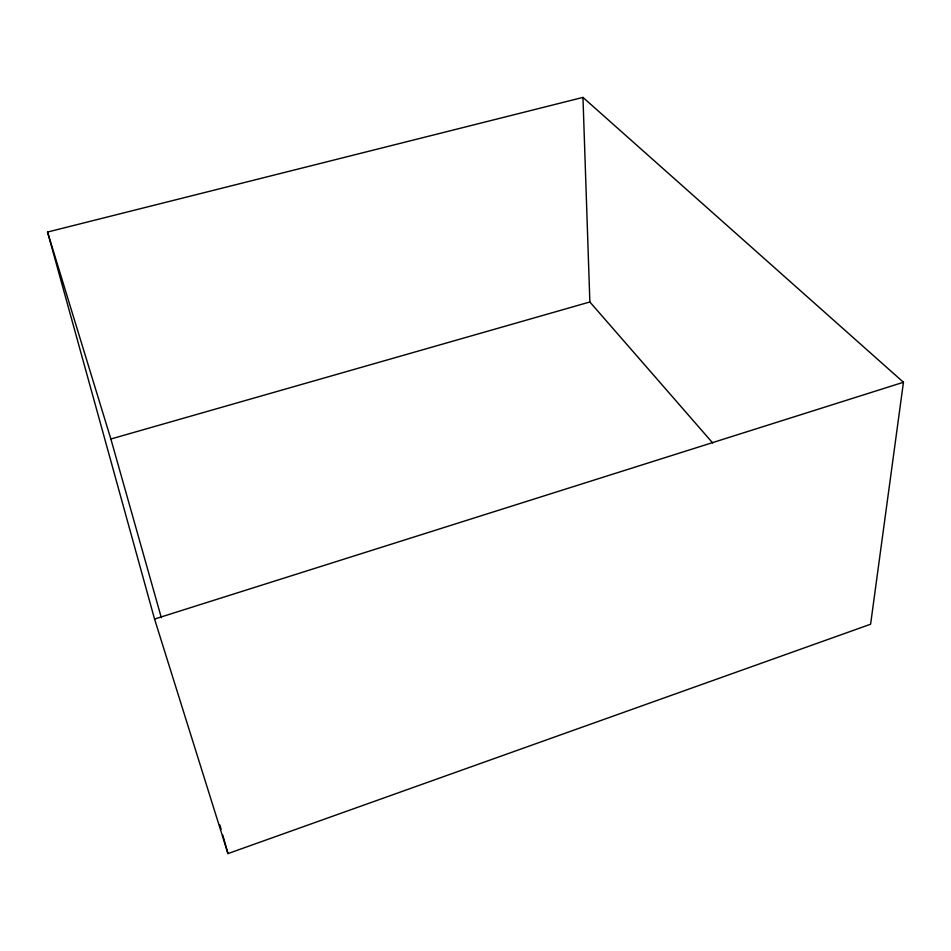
<?xml version="1.0" encoding="UTF-8"?>
<svg xmlns="http://www.w3.org/2000/svg" width="951" height="951" viewBox="0 0 951 951"><rect width="100%" height="100%" fill="white"/><g stroke="black" fill="none" stroke-linecap="round" stroke-linejoin="round"><path stroke-width="1.43" d="M903.45 382.266L870.605 624.225L227.967 853.594L154.549 619.042L47.55 232.044L582.963 97.406L903.45 382.266L154.549 619.042M47.55 232.044L110.863 439.005L589.858 301.978L712.691 442.952M110.863 439.005L161.337 617.71M219.895 825.004L221.107 829.284M222.724 835.002L227.967 853.594M582.963 97.406L589.858 301.978"/></g></svg>
